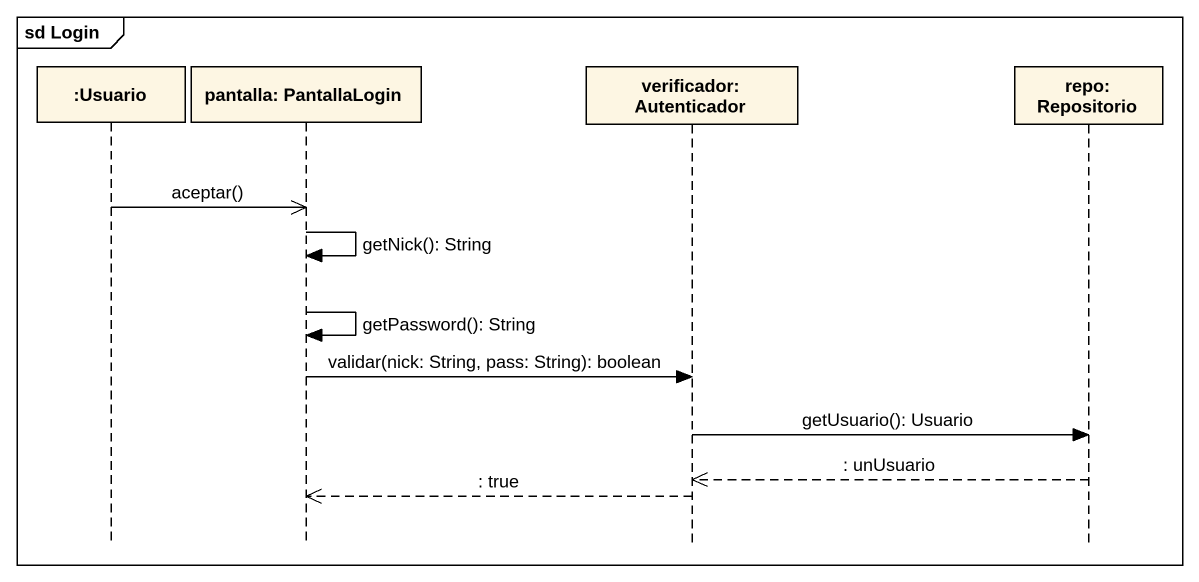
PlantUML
@startuml
mainframe sd Login
hide footbox
participant ":Usuario" as Usuario
participant "pantalla: PantallaLogin" as pantalla_PantallaLogin
participant "verificador: Autenticador" as verificador_Autenticador
participant "repo: Repositorio" as repo_Repositorio

Usuario ->> pantalla_PantallaLogin : aceptar()
pantalla_PantallaLogin -> pantalla_PantallaLogin : getNick(): String
pantalla_PantallaLogin -> pantalla_PantallaLogin : getPassword(): String
pantalla_PantallaLogin -> verificador_Autenticador : validar(nick: String, pass: String): boolean
verificador_Autenticador -> repo_Repositorio : getUsuario(): Usuario
repo_Repositorio -->> verificador_Autenticador : : unUsuario
verificador_Autenticador -->> pantalla_PantallaLogin : : true
@enduml
